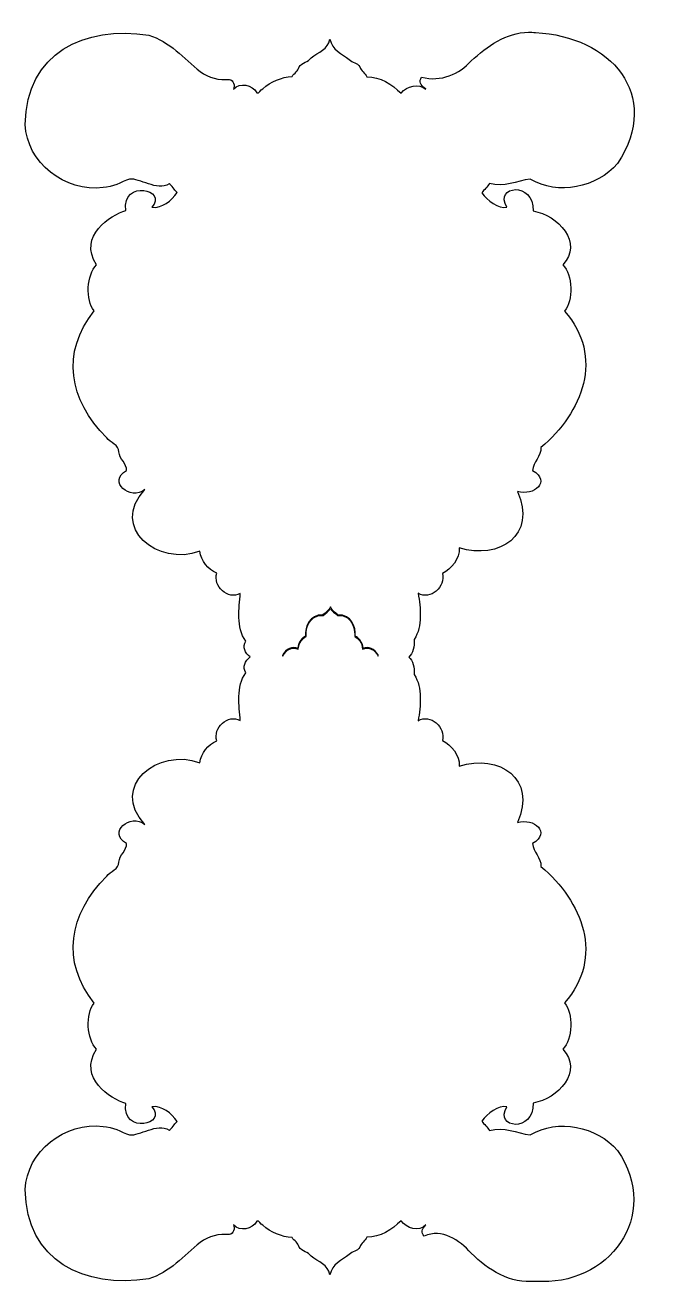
# Model space of a CAD drawing. Header units: centimetres. Extents: x -5.9 to 5.4, y -9.5 to 12.8.
import ezdxf

# ---------------------------------------------------------------- set-up
doc = ezdxf.new("R2010")
doc.units = ezdxf.units.CM
doc.header["$MEASUREMENT"] = 0
doc.layers.add('Layer 1', color=7, linetype='Continuous')

msp = doc.modelspace()

# ---------------------------------------------------------------- linework, layer by layer
at = {"layer": 'Layer 1', "color": 30}
for points, knots in [([(3.026, 12.70274), (2.63187, 12.69913), (2.29433, 12.45428), (2.01148, 12.19755), (2.01148, 12.19755), (1.7998, 11.95965), (1.47737, 11.8177), (1.13009, 11.90816), (1.13009, 11.90816), (1.08928, 11.82488), (1.09894, 11.78105), (1.20781, 11.69319), (1.20781, 11.69319), (1.09015, 11.80372), (0.86452, 11.75595), (0.77125, 11.62291), (0.77125, 11.62291), (0.60703, 11.77772), (0.40108, 11.92126), (0.16436, 11.91147), (0.16436, 11.91147), (0.12977, 11.98229), (0.06169, 12.01498), (0.0362, 12.09006), (0.0362, 12.09006), (0.00008, 12.168), (-0.09716, 12.16643), (-0.14901, 12.21822), (-0.14901, 12.21822), (-0.28024, 12.32062), (-0.46028, 12.39234), (-0.49049, 12.57789), (-0.49049, 12.57789), (-0.52552, 12.4025), (-0.69935, 12.34652), (-0.8237, 12.25129), (-0.8237, 12.25129), (-0.87481, 12.17037), (-0.98897, 12.17265), (-1.0395, 12.08758), (-1.0395, 12.08758), (-1.04886, 12.01145), (-1.12642, 11.98394), (-1.16104, 11.92056), (-1.16104, 11.92056), (-1.34833, 11.91115), (-1.53713, 11.82611), (-1.68194, 11.70145), (-1.68194, 11.70145), (-1.71672, 11.69183), (-1.7528, 11.60213), (-1.78364, 11.63282), (-1.78364, 11.63282), (-1.8682, 11.7738), (-2.08127, 11.82006), (-2.20201, 11.69649), (-2.20201, 11.69649), (-2.1701, 11.75858), (-2.19832, 11.85161), (-2.27312, 11.86764), (-2.27312, 11.86764), (-2.45387, 11.84772), (-2.64289, 11.8935), (-2.78906, 12.00737), (-2.78906, 12.00737), (-3.08007, 12.23751), (-3.33048, 12.54422), (-3.70105, 12.64981), (-3.70105, 12.64981), (-4.83738, 12.82624), (-5.87315, 12.3383), (-5.88882, 11.07223), (-5.88882, 11.07223), (-5.86776, 10.39453), (-5.17384, 9.87172), (-4.50968, 9.95188), (-4.50968, 9.95188), (-4.33866, 9.95513), (-4.19645, 10.05118), (-4.03922, 10.10236), (-4.03922, 10.10236), (-3.86172, 10.12693), (-3.56076, 9.88486), (-3.33973, 10.0172), (-3.33973, 10.0172), (-3.28842, 9.99782), (-3.25334, 9.9063), (-3.19834, 9.86672), (-3.19834, 9.86672), (-3.30166, 9.72174), (-3.45626, 9.58246), (-3.64896, 9.60379), (-3.64896, 9.60379), (-3.3479, 9.91993), (-4.17548, 10.10401), (-4.1095, 9.54757), (-4.1095, 9.54757), (-4.3753, 9.46329), (-4.96033, 9.10219), (-4.62625, 8.58599), (-4.62625, 8.58599), (-4.80165, 8.40536), (-4.82651, 7.96209), (-4.66759, 7.77074), (-4.66759, 7.77074), (-5.26007, 7.02145), (-5.11727, 6.20344), (-4.446, 5.52178), (-4.446, 5.52178), (-4.3796, 5.43223), (-4.22982, 5.40169), (-4.22937, 5.27373), (-4.22937, 5.27373), (-4.22461, 5.14935), (-4.08398, 5.06463), (-4.0946, 4.94465), (-4.0946, 4.94465), (-4.44091, 4.75509), (-4.02905, 4.39534), (-3.76883, 4.60565), (-3.76883, 4.60565), (-4.4047, 3.93158), (-3.53526, 3.23702), (-2.79566, 3.51424), (-2.79566, 3.51424), (-2.77625, 3.34305), (-2.6504, 3.19751), (-2.49635, 3.12646), (-2.49635, 3.12646), (-2.57003, 2.90148), (-2.29631, 2.64171), (-2.0788, 2.76762), (-2.0788, 2.76762), (-2.10201, 2.51097), (-2.15583, 2.16702), (-1.98289, 1.92095), (-1.98289, 1.92095), (-2.04666, 1.82741), (-1.994, 1.70224), (-1.90517, 1.64231), (-1.90517, 1.64231), (-1.994, 1.58238), (-2.04666, 1.45803), (-1.98289, 1.3645), (-1.98289, 1.3645), (-2.15583, 1.11844), (-2.10201, 0.77366), (-2.0788, 0.51701), (-2.0788, 0.51701), (-2.2963, 0.64292), (-2.57002, 0.38315), (-2.49635, 0.15817), (-2.49635, 0.15817), (-2.6504, 0.08712), (-2.77625, -0.05842), (-2.79566, -0.22961), (-2.79566, -0.22961), (-3.53526, 0.04762), (-4.4047, -0.64695), (-3.76883, -1.32102), (-3.76883, -1.32102), (-4.02904, -1.11071), (-4.44091, -1.47045), (-4.0946, -1.66002), (-4.0946, -1.66002), (-4.08398, -1.78), (-4.22461, -1.86472), (-4.22937, -1.9891), (-4.22937, -1.9891), (-4.22982, -2.11705), (-4.3796, -2.1476), (-4.446, -2.23715), (-4.446, -2.23715), (-5.11727, -2.91881), (-5.26007, -3.73682), (-4.66759, -4.48611), (-4.66759, -4.48611), (-4.82651, -4.67746), (-4.80165, -5.12073), (-4.62625, -5.30136), (-4.62625, -5.30136), (-4.96033, -5.81756), (-4.3753, -6.17866), (-4.10949, -6.26296), (-4.10949, -6.26296), (-4.17546, -6.8194), (-3.34789, -6.63532), (-3.64895, -6.31918), (-3.64895, -6.31918), (-3.45625, -6.29785), (-3.30165, -6.43713), (-3.19833, -6.58211), (-3.19833, -6.58211), (-3.25333, -6.62169), (-3.28841, -6.71321), (-3.33972, -6.73259), (-3.33972, -6.73259), (-3.56075, -6.60025), (-3.86171, -6.84233), (-4.03921, -6.81775), (-4.03921, -6.81775), (-4.19644, -6.76657), (-4.33865, -6.67052), (-4.50967, -6.66727), (-4.50967, -6.66727), (-5.17383, -6.58711), (-5.86775, -7.10992), (-5.88881, -7.78762), (-5.88881, -7.78762), (-5.87314, -9.05369), (-4.83737, -9.54163), (-3.70104, -9.3652), (-3.70104, -9.3652), (-3.33048, -9.25961), (-3.08006, -8.9529), (-2.78905, -8.72276), (-2.78905, -8.72276), (-2.64288, -8.60888), (-2.45386, -8.56311), (-2.27311, -8.58303), (-2.27311, -8.58303), (-2.19832, -8.56699), (-2.17009, -8.47397), (-2.202, -8.41188), (-2.202, -8.41188), (-2.08126, -8.53546), (-1.86819, -8.4892), (-1.78363, -8.34821), (-1.78363, -8.34821), (-1.75279, -8.31752), (-1.71671, -8.40722), (-1.68193, -8.41684), (-1.68193, -8.41684), (-1.53712, -8.5415), (-1.34832, -8.62571), (-1.16103, -8.63512), (-1.16103, -8.63512), (-1.1264, -8.6985), (-1.04884, -8.72684), (-1.03949, -8.80297), (-1.03949, -8.80297), (-0.98896, -8.88804), (-0.8748, -8.88576), (-0.82369, -8.96668), (-0.82369, -8.96668), (-0.69934, -9.0619), (-0.52551, -9.11789), (-0.49048, -9.29328), (-0.49048, -9.29328), (-0.46027, -9.10773), (-0.28023, -9.03601), (-0.149, -8.93361), (-0.149, -8.93361), (-0.09715, -8.88182), (0.00009, -8.88339), (0.03621, -8.80545), (0.03621, -8.80545), (0.0617, -8.73037), (0.12978, -8.69767), (0.16437, -8.62686), (0.16437, -8.62686), (0.40108, -8.63664), (0.60704, -8.4931), (0.77126, -8.3383), (0.77126, -8.3383), (0.86453, -8.47134), (1.08562, -8.54612), (1.20782, -8.40858), (1.20782, -8.40858), (1.12622, -8.50094), (1.12113, -8.54055), (1.17557, -8.61032), (1.17557, -8.61032), (1.49559, -8.47034), (1.79981, -8.67504), (2.01149, -8.91294), (2.01149, -8.91294), (2.30723, -9.20924), (2.70938, -9.45901), (3.15003, -9.41069), (3.15003, -9.41069), (4.42751, -9.50899), (5.4011, -8.25876), (4.60276, -7.09228), (4.60276, -7.09228), (4.23396, -6.66485), (3.54859, -6.52377), (3.05412, -6.8186), (3.05412, -6.8186), (2.81842, -6.78472), (2.5911, -6.66814), (2.33478, -6.74088), (2.33478, -6.74088), (2.29802, -6.67941), (2.23871, -6.62964), (2.19835, -6.57634), (2.19835, -6.57634), (2.29477, -6.4354), (2.4975, -6.2936), (2.64483, -6.32002), (2.64483, -6.32002), (2.40535, -6.70108), (3.13029, -6.79093), (3.10702, -6.25387), (3.10702, -6.25387), (3.5502, -6.18312), (4.00461, -5.69012), (3.63123, -5.30054), (3.63123, -5.30054), (3.81442, -5.13242), (3.82046, -4.65972), (3.6643, -4.48199), (3.6643, -4.48199), (4.3773, -3.66851), (3.98371, -2.68577), (3.24675, -2.06519), (3.24675, -2.06519), (3.25743, -1.91171), (3.10149, -1.80936), (3.09792, -1.66005), (3.09792, -1.66005), (3.43239, -1.46476), (3.1265, -1.19882), (2.83003, -1.28881), (2.83003, -1.28881), (3.18099, -0.50944), (2.50648, -0.07251), (1.79733, -0.28918), (1.79733, -0.28918), (1.81162, -0.09229), (1.6598, 0.08159), (1.50133, 0.16309), (1.50133, 0.16309), (1.56522, 0.39257), (1.28912, 0.64655), (1.07138, 0.51284), (1.07138, 0.51284), (1.11266, 0.78269), (1.15442, 1.08723), (1.00193, 1.33388), (1.00193, 1.33388), (1.00733, 1.45355), (0.98479, 1.58511), (0.90436, 1.64228), (0.90436, 1.64228), (0.98483, 1.69944), (1.00733, 1.83099), (1.00193, 1.95068), (1.00193, 1.95068), (1.15442, 2.19733), (1.11266, 2.50187), (1.07138, 2.77172), (1.07138, 2.77172), (1.28912, 2.63801), (1.56521, 2.89199), (1.50133, 3.12147), (1.50133, 3.12147), (1.6598, 3.20297), (1.81162, 3.37768), (1.79733, 3.57457), (1.79733, 3.57457), (2.50649, 3.35789), (3.18099, 3.79483), (2.83003, 4.5742), (2.83003, 4.5742), (3.1265, 4.48421), (3.4324, 4.74933), (3.09792, 4.94462), (3.09792, 4.94462), (3.10149, 5.09394), (3.25743, 5.19712), (3.24675, 5.35059), (3.24675, 5.35059), (3.9837, 5.97117), (4.37729, 6.95309), (3.6643, 7.76657), (3.6643, 7.76657), (3.82046, 7.94431), (3.81441, 8.41701), (3.63123, 8.58512), (3.63123, 8.58512), (4.00461, 8.9747), (3.55021, 9.46769), (3.10702, 9.53845), (3.10702, 9.53845), (3.13029, 10.0755), (2.40535, 9.98566), (2.64483, 9.6046), (2.64483, 9.6046), (2.49749, 9.57817), (2.29477, 9.71998), (2.19835, 9.86092), (2.19835, 9.86092), (2.2387, 9.91421), (2.29802, 9.96482), (2.33478, 10.02628), (2.33478, 10.02628), (2.5911, 9.95354), (2.81842, 10.0693), (3.05412, 10.10317), (3.05412, 10.10317), (3.54859, 9.80834), (4.23396, 9.94942), (4.60276, 10.37685), (4.60276, 10.37685), (5.40402, 11.60056), (4.46756, 12.63572), (3.15003, 12.69609), (3.15003, 12.69609), (3.10804, 12.70113), (3.06678, 12.70308), (3.02601, 12.7027), (3.02601, 12.7027), (3.02601, 12.7027), (3.026, 12.70274), (3.026, 12.70274)], [0, 0, 0, 0, 0.00952381, 0.00952381, 0.00952381, 0.00952381, 0.01904762, 0.01904762, 0.01904762, 0.01904762, 0.02857143, 0.02857143, 0.02857143, 0.02857143, 0.03809524, 0.03809524, 0.03809524, 0.03809524, 0.04761905, 0.04761905, 0.04761905, 0.04761905, 0.05714286, 0.05714286, 0.05714286, 0.05714286, 0.06666667, 0.06666667, 0.06666667, 0.06666667, 0.07619048, 0.07619048, 0.07619048, 0.07619048, 0.08571429, 0.08571429, 0.08571429, 0.08571429, 0.0952381, 0.0952381, 0.0952381, 0.0952381, 0.1047619, 0.1047619, 0.1047619, 0.1047619, 0.11428571, 0.11428571, 0.11428571, 0.11428571, 0.12380952, 0.12380952, 0.12380952, 0.12380952, 0.13333333, 0.13333333, 0.13333333, 0.13333333, 0.14285714, 0.14285714, 0.14285714, 0.14285714, 0.15238095, 0.15238095, 0.15238095, 0.15238095, 0.16190476, 0.16190476, 0.16190476, 0.16190476, 0.17142857, 0.17142857, 0.17142857, 0.17142857, 0.18095238, 0.18095238, 0.18095238, 0.18095238, 0.19047619, 0.19047619, 0.19047619, 0.19047619, 0.2, 0.2, 0.2, 0.2, 0.20952381, 0.20952381, 0.20952381, 0.20952381, 0.21904762, 0.21904762, 0.21904762, 0.21904762, 0.22857143, 0.22857143, 0.22857143, 0.22857143, 0.23809524, 0.23809524, 0.23809524, 0.23809524, 0.24761905, 0.24761905, 0.24761905, 0.24761905, 0.25714286, 0.25714286, 0.25714286, 0.25714286, 0.26666667, 0.26666667, 0.26666667, 0.26666667, 0.27619048, 0.27619048, 0.27619048, 0.27619048, 0.28571429, 0.28571429, 0.28571429, 0.28571429, 0.2952381, 0.2952381, 0.2952381, 0.2952381, 0.3047619, 0.3047619, 0.3047619, 0.3047619, 0.31428571, 0.31428571, 0.31428571, 0.31428571, 0.32380952, 0.32380952, 0.32380952, 0.32380952, 0.33333333, 0.33333333, 0.33333333, 0.33333333, 0.34285714, 0.34285714, 0.34285714, 0.34285714, 0.35238095, 0.35238095, 0.35238095, 0.35238095, 0.36190476, 0.36190476, 0.36190476, 0.36190476, 0.37142857, 0.37142857, 0.37142857, 0.37142857, 0.38095238, 0.38095238, 0.38095238, 0.38095238, 0.39047619, 0.39047619, 0.39047619, 0.39047619, 0.4, 0.4, 0.4, 0.4, 0.40952381, 0.40952381, 0.40952381, 0.40952381, 0.41904762, 0.41904762, 0.41904762, 0.41904762, 0.42857143, 0.42857143, 0.42857143, 0.42857143, 0.43809524, 0.43809524, 0.43809524, 0.43809524, 0.44761905, 0.44761905, 0.44761905, 0.44761905, 0.45714286, 0.45714286, 0.45714286, 0.45714286, 0.46666667, 0.46666667, 0.46666667, 0.46666667, 0.47619048, 0.47619048, 0.47619048, 0.47619048, 0.48571429, 0.48571429, 0.48571429, 0.48571429, 0.4952381, 0.4952381, 0.4952381, 0.4952381, 0.5047619, 0.5047619, 0.5047619, 0.5047619, 0.51428571, 0.51428571, 0.51428571, 0.51428571, 0.52380952, 0.52380952, 0.52380952, 0.52380952, 0.53333333, 0.53333333, 0.53333333, 0.53333333, 0.54285714, 0.54285714, 0.54285714, 0.54285714, 0.55238095, 0.55238095, 0.55238095, 0.55238095, 0.56190476, 0.56190476, 0.56190476, 0.56190476, 0.57142857, 0.57142857, 0.57142857, 0.57142857, 0.58095238, 0.58095238, 0.58095238, 0.58095238, 0.59047619, 0.59047619, 0.59047619, 0.59047619, 0.6, 0.6, 0.6, 0.6, 0.60952381, 0.60952381, 0.60952381, 0.60952381, 0.61904762, 0.61904762, 0.61904762, 0.61904762, 0.62857143, 0.62857143, 0.62857143, 0.62857143, 0.63809524, 0.63809524, 0.63809524, 0.63809524, 0.64761905, 0.64761905, 0.64761905, 0.64761905, 0.65714286, 0.65714286, 0.65714286, 0.65714286, 0.66666667, 0.66666667, 0.66666667, 0.66666667, 0.67619048, 0.67619048, 0.67619048, 0.67619048, 0.68571429, 0.68571429, 0.68571429, 0.68571429, 0.6952381, 0.6952381, 0.6952381, 0.6952381, 0.7047619, 0.7047619, 0.7047619, 0.7047619, 0.71428571, 0.71428571, 0.71428571, 0.71428571, 0.72380952, 0.72380952, 0.72380952, 0.72380952, 0.73333333, 0.73333333, 0.73333333, 0.73333333, 0.74285714, 0.74285714, 0.74285714, 0.74285714, 0.75238095, 0.75238095, 0.75238095, 0.75238095, 0.76190476, 0.76190476, 0.76190476, 0.76190476, 0.77142857, 0.77142857, 0.77142857, 0.77142857, 0.78095238, 0.78095238, 0.78095238, 0.78095238, 0.79047619, 0.79047619, 0.79047619, 0.79047619, 0.8, 0.8, 0.8, 0.8, 0.80952381, 0.80952381, 0.80952381, 0.80952381, 0.81904762, 0.81904762, 0.81904762, 0.81904762, 0.82857143, 0.82857143, 0.82857143, 0.82857143, 0.83809524, 0.83809524, 0.83809524, 0.83809524, 0.84761905, 0.84761905, 0.84761905, 0.84761905, 0.85714286, 0.85714286, 0.85714286, 0.85714286, 0.86666667, 0.86666667, 0.86666667, 0.86666667, 0.87619048, 0.87619048, 0.87619048, 0.87619048, 0.88571429, 0.88571429, 0.88571429, 0.88571429, 0.8952381, 0.8952381, 0.8952381, 0.8952381, 0.9047619, 0.9047619, 0.9047619, 0.9047619, 0.91428571, 0.91428571, 0.91428571, 0.91428571, 0.92380952, 0.92380952, 0.92380952, 0.92380952, 0.93333333, 0.93333333, 0.93333333, 0.93333333, 0.94285714, 0.94285714, 0.94285714, 0.94285714, 0.95238095, 0.95238095, 0.95238095, 0.95238095, 0.96190476, 0.96190476, 0.96190476, 0.96190476, 0.97142857, 0.97142857, 0.97142857, 0.97142857, 0.98095238, 0.98095238, 0.98095238, 0.98095238, 1, 1, 1, 1]), ([(-0.48304, 2.52951), (-0.45862, 2.47282), (-0.40194, 2.42922), (-0.35075, 2.3906), (-0.35075, 2.3906), (-0.11403, 2.39543), (-0.02951, 2.17303), (-0.044, 2.01274), (-0.044, 2.01274), (0.00729, 1.99182), (0.0912, 1.90503), (0.09573, 1.79694), (0.09573, 1.79694), (0.18251, 1.83325), (0.30535, 1.79744), (0.36775, 1.6663), (0.36775, 1.6663), (0.35523, 1.65832), (0.35887, 1.65997), (0.36279, 1.66217), (0.36279, 1.66217), (0.36164, 1.66124), (0.36229, 1.66089), (0.35948, 1.65886), (0.35948, 1.65886), (0.33872, 1.70186), (0.25286, 1.84809), (0.08663, 1.78123), (0.08663, 1.78123), (0.08187, 1.90231), (0.00247, 1.97805), (-0.05228, 2.0053), (-0.05228, 2.0053), (-0.04063, 2.0726), (-0.06303, 2.39245), (-0.3549, 2.37902), (-0.3549, 2.37902), (-0.39572, 2.4161), (-0.46523, 2.45973), (-0.48306, 2.50139), (-0.48306, 2.50139), (-0.51475, 2.44861), (-0.565, 2.41721), (-0.61039, 2.37902), (-0.61039, 2.37902), (-0.90226, 2.39245), (-0.92465, 2.0726), (-0.91301, 2.0053), (-0.91301, 2.0053), (-0.96775, 1.97805), (-1.04715, 1.90231), (-1.05192, 1.78123), (-1.05192, 1.78123), (-1.21815, 1.84809), (-1.30401, 1.70186), (-1.32477, 1.65886), (-1.32477, 1.65886), (-1.32824, 1.6613), (-1.32957, 1.66263), (-1.33387, 1.6663), (-1.33387, 1.6663), (-1.27147, 1.79744), (-1.14863, 1.83325), (-1.06185, 1.79694), (-1.06185, 1.79694), (-1.05732, 1.90503), (-0.97341, 1.99183), (-0.92212, 2.01274), (-0.92212, 2.01274), (-0.93661, 2.17303), (-0.8521, 2.39543), (-0.61537, 2.3906), (-0.61537, 2.3906), (-0.56046, 2.42659), (-0.51084, 2.47489), (-0.48308, 2.52951), (-0.48308, 2.52951), (-0.48308, 2.52951), (-0.48304, 2.52951), (-0.48304, 2.52951)], [0, 0, 0, 0, 0.04761905, 0.04761905, 0.04761905, 0.04761905, 0.0952381, 0.0952381, 0.0952381, 0.0952381, 0.14285714, 0.14285714, 0.14285714, 0.14285714, 0.19047619, 0.19047619, 0.19047619, 0.19047619, 0.23809524, 0.23809524, 0.23809524, 0.23809524, 0.28571429, 0.28571429, 0.28571429, 0.28571429, 0.33333333, 0.33333333, 0.33333333, 0.33333333, 0.38095238, 0.38095238, 0.38095238, 0.38095238, 0.42857143, 0.42857143, 0.42857143, 0.42857143, 0.47619048, 0.47619048, 0.47619048, 0.47619048, 0.52380952, 0.52380952, 0.52380952, 0.52380952, 0.57142857, 0.57142857, 0.57142857, 0.57142857, 0.61904762, 0.61904762, 0.61904762, 0.61904762, 0.66666667, 0.66666667, 0.66666667, 0.66666667, 0.71428571, 0.71428571, 0.71428571, 0.71428571, 0.76190476, 0.76190476, 0.76190476, 0.76190476, 0.80952381, 0.80952381, 0.80952381, 0.80952381, 0.85714286, 0.85714286, 0.85714286, 0.85714286, 0.9047619, 0.9047619, 0.9047619, 0.9047619, 1, 1, 1, 1])]:
    msp.add_open_spline(points, degree=3, knots=knots, dxfattribs=at)

doc.saveas('drawing.dxf')
